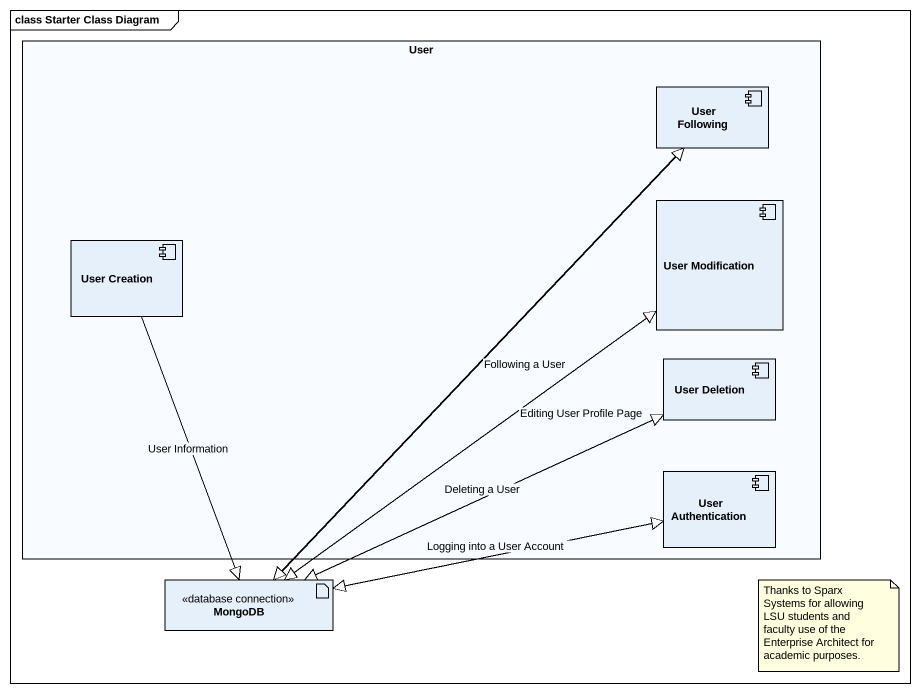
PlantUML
@startuml
mainframe class Starter Class Diagram
rectangle User {
  component "User Following" as User_Following
  component "User Modification" as User_Modification
  component "User Creation" as User_Creation
  component "User Deletion" as User_Deletion
  component "User Authentication" as User_Authentication
}
artifact MongoDB <<database connection>>
User_Following --|> MongoDB
User_Modification --|> MongoDB
User_Creation --|> MongoDB : User Information
User_Deletion -left-|> MongoDB
User_Authentication -left-|> MongoDB
MongoDB -up-|> User_Following : Following a User
MongoDB -up-|> User_Modification : Editing User Profile Page
MongoDB -right-|> User_Deletion : Deleting a User
MongoDB -right-|> User_Authentication : Logging into a User Account
note as N1
  Thanks to Sparx Systems for allowing LSU students and
  faculty use of the Enterprise Architect for academic purposes.
end note
@enduml
